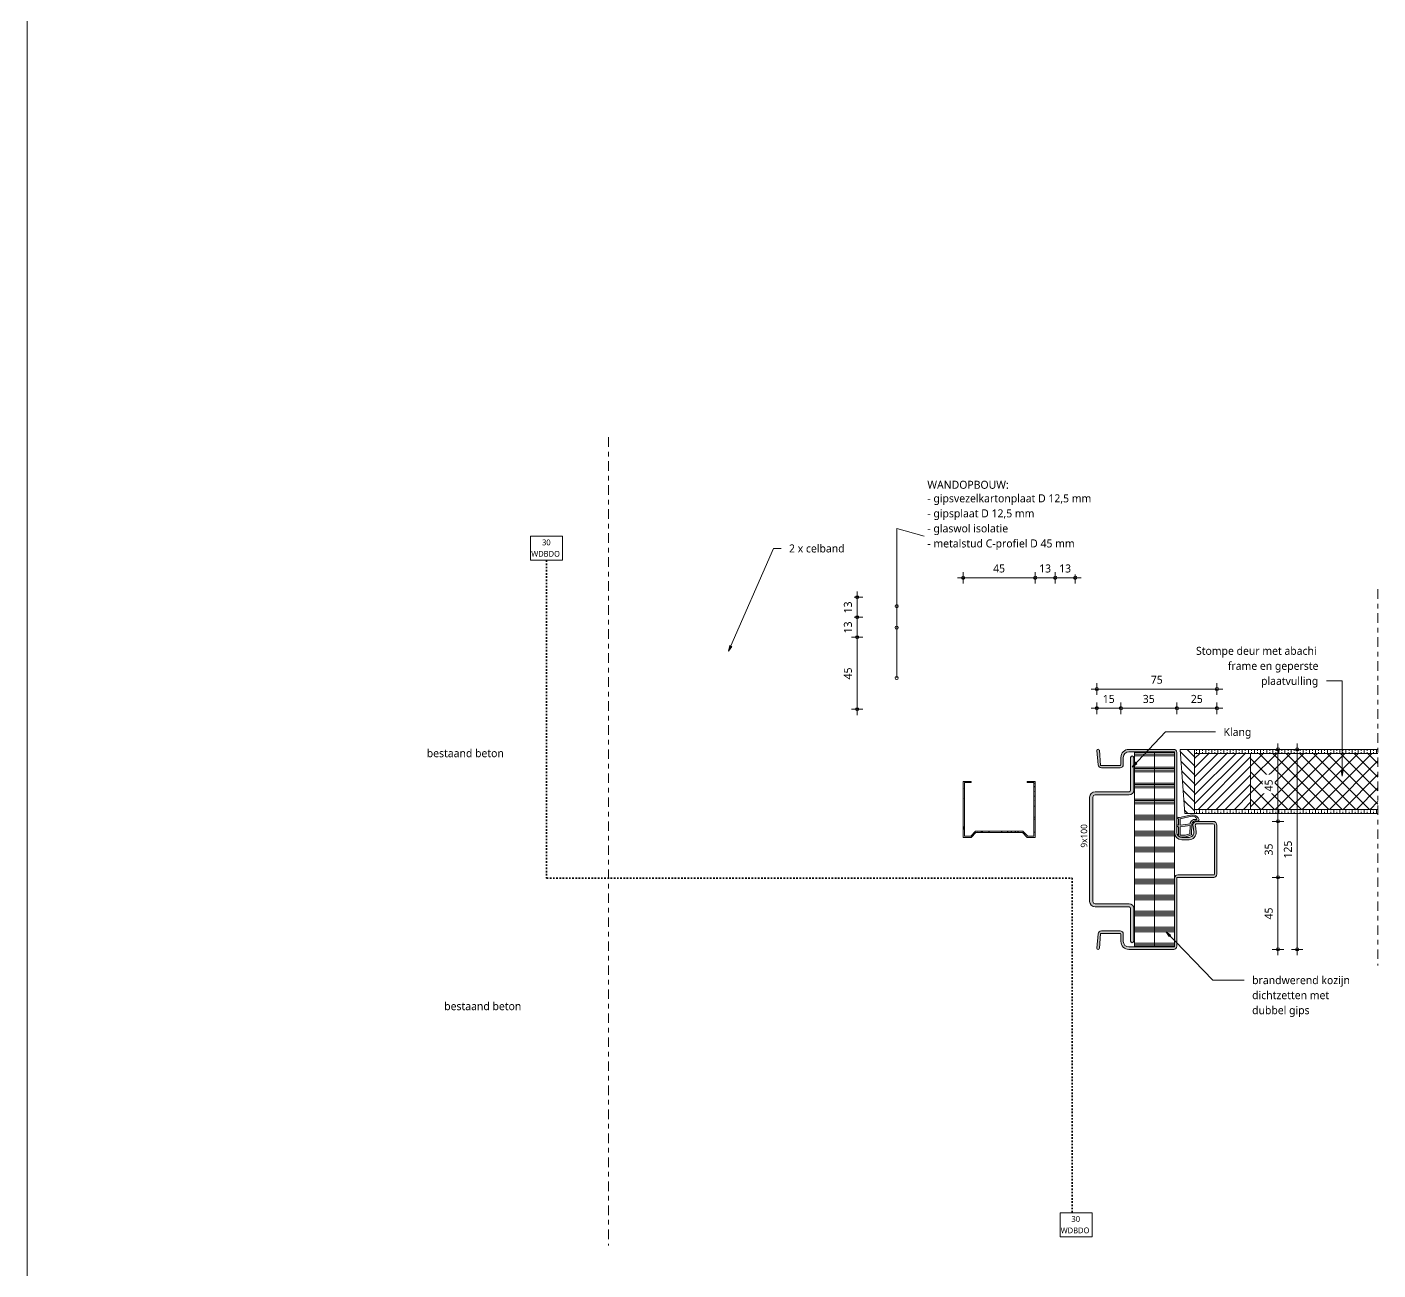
# Model space of a CAD drawing. Header units: millimetres. Extents: x 32900 to 38291, y -18988 to 4133.
# Drawn here: x 32971 to 33815, y -11297 to -10521 of the extents above; entities that cross this region are included whole.
import ezdxf

# ---------------------------------------------------------------- set-up
doc = ezdxf.new("R2010")
doc.units = ezdxf.units.MM
doc.linetypes.add('MV_30_min', pattern=[2, 1, -1])
doc.linetypes.add('MV_center', pattern=[15, 6, -3, 3, -3])
for name, color, linetype, lineweight in [('A-ANNO-DIMS', 211, 'Continuous', 13), ('A-ANNO-DIMS-2', 211, 'Continuous', 13), ('A-ANNO-NOTE', 131, 'Continuous', 18), ('A-DETL', 90, 'Continuous', 13), ('A-DETL-GENF', 92, 'Continuous', 18), ('A-DETL-THIN', 151, 'Continuous', 18), ('G-ANNO-TEXT', 231, 'Continuous', 13)]:
    doc.layers.add(name, color=color, linetype=linetype, lineweight=lineweight)
doc.styles.add('Segoe UI', font='segoeui.ttf', dxfattribs={"height": 5})
doc.styles.add('Segoe UI_2', font='segoeui.ttf', dxfattribs={"height": 3.6})
doc.styles.add('Segoe UI_3', font='segoeui.ttf', dxfattribs={"height": 4})
doc.styles.add('Segoe UI_B', font='segoeui.ttf', dxfattribs={"height": 5})
doc.dimstyles.new('2_5_mm_2', dxfattribs={"dimscale": 304.8, "dimtxt": 5.23682, "dimasz": 0.006562, "dimexe": 0.011811, "dimexo": 0.0625, "dimgap": 0.005906, "dimtad": 1, "dimdec": 0, "dimzin": 0, "dimdsep": 46, "dimtxsty": 'Segoe UI', "dimblk1": 'DOTBLANK', "dimblk2": 'DOTBLANK', "dimsah": 1, "dimcen": 0.09, "dimdle": 0.011811, "dimazin": 0, "dimtfac": 1, "dimtdec": 4, "dimtix": 1, "dimtmove": 0, "dimatfit": 3, "dimfxl": 0.011811, "dimfxlon": 1, "dimtvp": 1, "dimtfill": 1, "dimtolj": 1, "dimtzin": 0, "dimarcsym": 2})
pattern_1 = [(0, (0, 4), (0, 10), []), (0, (0, 5), (0, 10), []), (0, (0, 6), (0, 10), []), (0, (0, 7), (0, 10), [])]
pattern_2 = [(90, (0, 0), (-3.81, 2e-16), []), (90, (1.905, 0), (-3.81, 2e-16), [1.905, -0.9525])]

# ---------------------------------------------------------------- blocks, each defined once
blk = doc.blocks.new('NLRS_00_DI_maskeer - Type 1-4234909-Details ziekenhuis Utiliteitsgebouw')
at = {"layer": 'A-DETL-GENF', "linetype": 'MV_center'}
blk.add_line((405, 0), (-100, 0), dxfattribs=at)
blk = doc.blocks.new('NLRS_00_DI_maskeer - Type 1-4234910-Details ziekenhuis Utiliteitsgebouw')
at = {"layer": 'A-DETL-GENF', "linetype": 'MV_center'}
blk.add_line((-100, 0), (135, 0), dxfattribs=at)
blk = doc.blocks.new('02_GA_brandscheiding - 30 min-3717880-Details ziekenhuis Utiliteitsgebouw')
at = {"layer": 'A-ANNO-NOTE'}
for p, q in [((-5, 3.75), (5, 3.75)), ((-5, -3.75), (-5, 3.75)), ((5, 3.75), (5, -3.75)), ((5, -3.75), (-5, -3.75))]:
    blk.add_line(p, q, dxfattribs=at)
blk = doc.blocks.new('DIMBLOCK365-Details ziekenhuis Utiliteitsgebouw')
at = {"layer": 'A-ANNO-DIMS-2'}
for p, q in [((33639.09, -10946.24), (33639.09, -10942.64)), ((33654.09, -10946.24), (33654.09, -10942.64)), ((33635.49, -10946.24), (33654.09, -10946.24)), ((33639.09, -10946.24), (33639.09, -10949.84)), ((33654.09, -10946.24), (33654.09, -10949.84))]:
    blk.add_line(p, q, dxfattribs=at)
for centre in [(33639.09, -10946.24), (33654.09, -10946.24)]:
    blk.add_circle(centre, 1, dxfattribs=at)
at = {"layer": 'A-ANNO-DIMS-2', "color": 0, "insert": (33642.78, -10937.91), "char_height": 5, "width": 9.1406, "attachment_point": 1, "line_spacing_factor": 1.142579, "style": 'Segoe UI', "bg_fill": 3, "box_fill_scale": 1.25, "bg_fill_color": 9, "bg_fill_true_color": 13158600, "bg_fill_transparency": 0}
blk.add_mtext('15', dxfattribs=at)
blk = doc.blocks.new('_DotBlank')
at = {"color": 0, "linetype": 'ByBlock', "lineweight": -2}
blk.add_line((-0.5, 0), (-1, 0), dxfattribs=at)
blk.add_circle((0, 0), 0.5, dxfattribs=at)
blk = doc.blocks.new('DIMBLOCK366-Details ziekenhuis Utiliteitsgebouw')
at = {"layer": 'A-ANNO-DIMS-2'}
for p, q in [((33654.09, -10946.24), (33654.09, -10942.64)), ((33689.09, -10946.24), (33689.09, -10942.64)), ((33654.09, -10946.24), (33689.09, -10946.24)), ((33654.09, -10946.24), (33654.09, -10949.84)), ((33689.09, -10946.24), (33689.09, -10949.84))]:
    blk.add_line(p, q, dxfattribs=at)
for centre in [(33654.09, -10946.24), (33689.09, -10946.24)]:
    blk.add_circle(centre, 1, dxfattribs=at)
at = {"layer": 'A-ANNO-DIMS-2', "color": 0, "insert": (33667.78, -10937.91), "char_height": 5, "width": 9.1406, "attachment_point": 1, "line_spacing_factor": 1.142579, "style": 'Segoe UI', "bg_fill": 3, "box_fill_scale": 1.25, "bg_fill_color": 9, "bg_fill_true_color": 13158600, "bg_fill_transparency": 0}
blk.add_mtext('35', dxfattribs=at)
blk = doc.blocks.new('DIMBLOCK367-Details ziekenhuis Utiliteitsgebouw')
at = {"layer": 'A-ANNO-DIMS-2'}
for p, q in [((33689.09, -10946.24), (33689.09, -10942.64)), ((33714.09, -10946.24), (33714.09, -10942.64)), ((33689.09, -10946.24), (33717.69, -10946.24)), ((33689.09, -10946.24), (33689.09, -10949.84)), ((33714.09, -10946.24), (33714.09, -10949.84))]:
    blk.add_line(p, q, dxfattribs=at)
for centre in [(33689.09, -10946.24), (33714.09, -10946.24)]:
    blk.add_circle(centre, 1, dxfattribs=at)
at = {"layer": 'A-ANNO-DIMS-2', "color": 0, "insert": (33697.78, -10937.91), "char_height": 5, "width": 9.1406, "attachment_point": 1, "line_spacing_factor": 1.142579, "style": 'Segoe UI', "bg_fill": 3, "box_fill_scale": 1.25, "bg_fill_color": 9, "bg_fill_true_color": 13158600, "bg_fill_transparency": 0}
blk.add_mtext('25', dxfattribs=at)
blk = doc.blocks.new('DIMBLOCK368-Details ziekenhuis Utiliteitsgebouw')
at = {"layer": 'A-ANNO-DIMS-2'}
for p, q in [((33635.49, -10934.24), (33717.69, -10934.24)), ((33639.09, -10934.24), (33639.09, -10930.64)), ((33639.09, -10934.24), (33639.09, -10937.84)), ((33714.09, -10934.24), (33714.09, -10930.64)), ((33714.09, -10934.24), (33714.09, -10937.84))]:
    blk.add_line(p, q, dxfattribs=at)
for centre in [(33639.09, -10934.24), (33714.09, -10934.24)]:
    blk.add_circle(centre, 1, dxfattribs=at)
at = {"layer": 'A-ANNO-DIMS-2', "color": 0, "insert": (33672.78, -10925.91), "char_height": 5, "width": 9.1406, "attachment_point": 1, "line_spacing_factor": 1.142579, "style": 'Segoe UI', "bg_fill": 3, "box_fill_scale": 1.25, "bg_fill_color": 9, "bg_fill_true_color": 13158600, "bg_fill_transparency": 0}
blk.add_mtext('75', dxfattribs=at)
blk = doc.blocks.new('DIMBLOCK369-Details ziekenhuis Utiliteitsgebouw')
at = {"layer": 'A-ANNO-DIMS-2'}
for p, q in [((33752.23, -10968.32), (33752.23, -11016.92)), ((33752.23, -10971.92), (33748.63, -10971.92)), ((33752.23, -10971.92), (33755.83, -10971.92)), ((33752.23, -11016.92), (33748.63, -11016.92)), ((33752.23, -11016.92), (33755.83, -11016.92))]:
    blk.add_line(p, q, dxfattribs=at)
for centre in [(33752.23, -10971.92), (33752.23, -11016.92)]:
    blk.add_circle(centre, 1, dxfattribs=at)
at = {"layer": 'A-ANNO-DIMS-2', "color": 0, "insert": (33743.9, -10998.23), "char_height": 5, "width": 9.1406, "attachment_point": 1, "rotation": 90, "line_spacing_factor": 1.142579, "style": 'Segoe UI', "bg_fill": 3, "box_fill_scale": 1.25, "bg_fill_color": 9, "bg_fill_true_color": 13158600, "bg_fill_transparency": 0}
blk.add_mtext('45', dxfattribs=at)
blk = doc.blocks.new('DIMBLOCK370-Details ziekenhuis Utiliteitsgebouw')
at = {"layer": 'A-ANNO-DIMS-2'}
for p, q in [((33752.23, -11016.92), (33748.63, -11016.92)), ((33752.23, -11016.92), (33752.23, -11051.93)), ((33752.23, -11016.92), (33755.83, -11016.92)), ((33752.23, -11051.93), (33748.63, -11051.93)), ((33752.23, -11051.93), (33755.83, -11051.93))]:
    blk.add_line(p, q, dxfattribs=at)
for centre in [(33752.23, -11016.92), (33752.23, -11051.93)]:
    blk.add_circle(centre, 1, dxfattribs=at)
at = {"layer": 'A-ANNO-DIMS-2', "color": 0, "insert": (33743.9, -11038.23), "char_height": 5, "width": 9.1406, "attachment_point": 1, "rotation": 90, "line_spacing_factor": 1.142579, "style": 'Segoe UI', "bg_fill": 3, "box_fill_scale": 1.25, "bg_fill_color": 9, "bg_fill_true_color": 13158600, "bg_fill_transparency": 0}
blk.add_mtext('35', dxfattribs=at)
blk = doc.blocks.new('DIMBLOCK371-Details ziekenhuis Utiliteitsgebouw')
at = {"layer": 'A-ANNO-DIMS-2'}
for p, q in [((33752.23, -11051.93), (33748.63, -11051.93)), ((33752.23, -11051.93), (33752.23, -11100.52)), ((33752.23, -11051.93), (33755.83, -11051.93)), ((33752.23, -11096.92), (33748.63, -11096.92)), ((33752.23, -11096.92), (33755.83, -11096.92))]:
    blk.add_line(p, q, dxfattribs=at)
for centre in [(33752.23, -11051.93), (33752.23, -11096.92)]:
    blk.add_circle(centre, 1, dxfattribs=at)
at = {"layer": 'A-ANNO-DIMS-2', "color": 0, "insert": (33743.9, -11078.23), "char_height": 5, "width": 9.1406, "attachment_point": 1, "rotation": 90, "line_spacing_factor": 1.142579, "style": 'Segoe UI', "bg_fill": 3, "box_fill_scale": 1.25, "bg_fill_color": 9, "bg_fill_true_color": 13158600, "bg_fill_transparency": 0}
blk.add_mtext('45', dxfattribs=at)
blk = doc.blocks.new('DIMBLOCK372-Details ziekenhuis Utiliteitsgebouw')
at = {"layer": 'A-ANNO-DIMS-2'}
for p, q in [((33764.23, -11100.52), (33764.23, -10968.32)), ((33764.23, -10971.92), (33760.63, -10971.92)), ((33764.23, -10971.92), (33767.83, -10971.92)), ((33764.23, -11096.92), (33760.63, -11096.92)), ((33764.23, -11096.92), (33767.83, -11096.92))]:
    blk.add_line(p, q, dxfattribs=at)
for centre in [(33764.23, -10971.92), (33764.23, -11096.92)]:
    blk.add_circle(centre, 1, dxfattribs=at)
at = {"layer": 'A-ANNO-DIMS-2', "color": 0, "insert": (33755.9, -11040.13), "char_height": 5, "width": 13.7109, "attachment_point": 1, "rotation": 90, "line_spacing_factor": 1.142579, "style": 'Segoe UI', "bg_fill": 3, "box_fill_scale": 1.25, "bg_fill_color": 9, "bg_fill_true_color": 13158600, "bg_fill_transparency": 0}
blk.add_mtext('125', dxfattribs=at)
blk = doc.blocks.new('DIMBLOCK373-Details ziekenhuis Utiliteitsgebouw')
at = {"layer": 'A-ANNO-DIMS-2'}
for p, q in [((33489.37, -10876.92), (33485.77, -10876.92)), ((33489.37, -10873.32), (33489.37, -10889.42)), ((33489.37, -10876.92), (33492.97, -10876.92)), ((33489.37, -10889.42), (33485.77, -10889.42)), ((33489.37, -10889.42), (33492.97, -10889.42))]:
    blk.add_line(p, q, dxfattribs=at)
for centre in [(33489.37, -10876.92), (33489.37, -10889.42)]:
    blk.add_circle(centre, 1, dxfattribs=at)
at = {"layer": 'A-ANNO-DIMS-2', "color": 0, "insert": (33481.05, -10886.98), "char_height": 5, "width": 9.1406, "attachment_point": 1, "rotation": 90, "line_spacing_factor": 1.142579, "style": 'Segoe UI', "bg_fill": 3, "box_fill_scale": 1.25, "bg_fill_color": 9, "bg_fill_true_color": 13158600, "bg_fill_transparency": 0}
blk.add_mtext('13', dxfattribs=at)
blk = doc.blocks.new('DIMBLOCK374-Details ziekenhuis Utiliteitsgebouw')
at = {"layer": 'A-ANNO-DIMS-2'}
for p, q in [((33489.37, -10889.42), (33485.77, -10889.42)), ((33489.37, -10889.42), (33489.37, -10901.92)), ((33489.37, -10889.42), (33492.97, -10889.42)), ((33489.37, -10901.92), (33485.77, -10901.92)), ((33489.37, -10901.92), (33492.97, -10901.92))]:
    blk.add_line(p, q, dxfattribs=at)
for centre in [(33489.37, -10889.42), (33489.37, -10901.92)]:
    blk.add_circle(centre, 1, dxfattribs=at)
at = {"layer": 'A-ANNO-DIMS-2', "color": 0, "insert": (33481.05, -10899.48), "char_height": 5, "width": 9.1406, "attachment_point": 1, "rotation": 90, "line_spacing_factor": 1.142579, "style": 'Segoe UI', "bg_fill": 3, "box_fill_scale": 1.25, "bg_fill_color": 9, "bg_fill_true_color": 13158600, "bg_fill_transparency": 0}
blk.add_mtext('13', dxfattribs=at)
blk = doc.blocks.new('DIMBLOCK375-Details ziekenhuis Utiliteitsgebouw')
at = {"layer": 'A-ANNO-DIMS-2'}
for p, q in [((33489.37, -10901.92), (33485.77, -10901.92)), ((33489.37, -10901.92), (33489.37, -10950.52)), ((33489.37, -10901.92), (33492.97, -10901.92)), ((33489.37, -10946.92), (33485.77, -10946.92)), ((33489.37, -10946.92), (33492.97, -10946.92))]:
    blk.add_line(p, q, dxfattribs=at)
for centre in [(33489.37, -10901.92), (33489.37, -10946.92)]:
    blk.add_circle(centre, 1, dxfattribs=at)
at = {"layer": 'A-ANNO-DIMS-2', "color": 0, "insert": (33481.05, -10928.23), "char_height": 5, "width": 9.1406, "attachment_point": 1, "rotation": 90, "line_spacing_factor": 1.142579, "style": 'Segoe UI', "bg_fill": 3, "box_fill_scale": 1.25, "bg_fill_color": 9, "bg_fill_true_color": 13158600, "bg_fill_transparency": 0}
blk.add_mtext('45', dxfattribs=at)
blk = doc.blocks.new('DIMBLOCK376-Details ziekenhuis Utiliteitsgebouw')
at = {"layer": 'A-ANNO-DIMS-2'}
for p, q in [((33555.59, -10864.72), (33555.59, -10861.12)), ((33600.59, -10864.72), (33600.59, -10861.12)), ((33551.99, -10864.72), (33600.59, -10864.72)), ((33555.59, -10864.72), (33555.59, -10868.32)), ((33600.59, -10864.72), (33600.59, -10868.32))]:
    blk.add_line(p, q, dxfattribs=at)
for centre in [(33555.59, -10864.72), (33600.59, -10864.72)]:
    blk.add_circle(centre, 1, dxfattribs=at)
at = {"layer": 'A-ANNO-DIMS-2', "color": 0, "insert": (33574.28, -10856.39), "char_height": 5, "width": 9.1406, "attachment_point": 1, "line_spacing_factor": 1.142579, "style": 'Segoe UI', "bg_fill": 3, "box_fill_scale": 1.25, "bg_fill_color": 9, "bg_fill_true_color": 13158600, "bg_fill_transparency": 0}
blk.add_mtext('45', dxfattribs=at)
blk = doc.blocks.new('DIMBLOCK377-Details ziekenhuis Utiliteitsgebouw')
at = {"layer": 'A-ANNO-DIMS-2'}
for p, q in [((33600.59, -10864.72), (33600.59, -10861.12)), ((33613.09, -10864.72), (33613.09, -10861.12)), ((33600.59, -10864.72), (33613.09, -10864.72)), ((33600.59, -10864.72), (33600.59, -10868.32)), ((33613.09, -10864.72), (33613.09, -10868.32))]:
    blk.add_line(p, q, dxfattribs=at)
for centre in [(33600.59, -10864.72), (33613.09, -10864.72)]:
    blk.add_circle(centre, 1, dxfattribs=at)
at = {"layer": 'A-ANNO-DIMS-2', "color": 0, "insert": (33603.03, -10856.39), "char_height": 5, "width": 9.1406, "attachment_point": 1, "line_spacing_factor": 1.142579, "style": 'Segoe UI', "bg_fill": 3, "box_fill_scale": 1.25, "bg_fill_color": 9, "bg_fill_true_color": 13158600, "bg_fill_transparency": 0}
blk.add_mtext('13', dxfattribs=at)
blk = doc.blocks.new('DIMBLOCK378-Details ziekenhuis Utiliteitsgebouw')
at = {"layer": 'A-ANNO-DIMS-2'}
for p, q in [((33613.09, -10864.72), (33613.09, -10861.12)), ((33625.59, -10864.72), (33625.59, -10861.12)), ((33613.09, -10864.72), (33629.19, -10864.72)), ((33613.09, -10864.72), (33613.09, -10868.32)), ((33625.59, -10864.72), (33625.59, -10868.32))]:
    blk.add_line(p, q, dxfattribs=at)
for centre in [(33613.09, -10864.72), (33625.59, -10864.72)]:
    blk.add_circle(centre, 1, dxfattribs=at)
at = {"layer": 'A-ANNO-DIMS-2', "color": 0, "insert": (33615.53, -10856.39), "char_height": 5, "width": 9.1406, "attachment_point": 1, "line_spacing_factor": 1.142579, "style": 'Segoe UI', "bg_fill": 3, "box_fill_scale": 1.25, "bg_fill_color": 9, "bg_fill_true_color": 13158600, "bg_fill_transparency": 0}
blk.add_mtext('13', dxfattribs=at)

msp = doc.modelspace()

# ---------------------------------------------------------------- hatches: boundary and pattern name
at = {"layer": 'A-DETL-GENF'}
for points in [[(33661.13, -11092.78), (33661.39, -11092.74), (33661.63, -11092.64), (33661.84, -11092.48), (33662, -11092.28), (33662.1, -11092.04), (33662.13, -11091.78), (33662.13, -11071.37), (33662.03, -11070.6), (33661.74, -11069.89), (33661.27, -11069.28), (33660.66, -11068.81), (33659.95, -11068.52), (33659.19, -11068.42), (33638.06, -11068.42), (33637.68, -11068.37), (33637.33, -11068.22), (33637.02, -11067.99), (33636.79, -11067.68), (33636.64, -11067.33), (33636.59, -11066.94), (33636.59, -11001.89), (33636.64, -11001.51), (33636.79, -11001.15), (33637.02, -11000.85), (33637.33, -11000.62), (33637.68, -11000.47), (33638.06, -11000.42), (33659.19, -11000.42), (33659.95, -11000.32), (33660.66, -11000.02), (33661.27, -10999.55), (33661.74, -10998.94), (33662.03, -10998.23), (33662.13, -10997.47), (33662.13, -10977.06), (33662.1, -10976.8), (33662, -10976.56), (33661.84, -10976.35), (33661.63, -10976.19), (33661.39, -10976.09), (33661.13, -10976.06), (33660.87, -10976.09), (33660.63, -10976.19), (33660.43, -10976.35), (33660.27, -10976.56), (33660.17, -10976.8), (33660.13, -10977.06), (33660.13, -10997.47), (33660.1, -10997.72), (33660.01, -10997.94), (33659.86, -10998.14), (33659.66, -10998.29), (33659.43, -10998.39), (33659.19, -10998.42), (33638.06, -10998.42), (33637.16, -10998.54), (33636.33, -10998.88), (33635.61, -10999.44), (33635.05, -11000.15), (33634.71, -11000.99), (33634.59, -11001.89), (33634.59, -11066.94), (33634.71, -11067.84), (33635.05, -11068.68), (33635.61, -11069.4), (33636.33, -11069.95), (33637.16, -11070.3), (33638.06, -11070.42), (33659.19, -11070.42), (33659.43, -11070.45), (33659.66, -11070.55), (33659.86, -11070.7), (33660.01, -11070.89), (33660.1, -11071.12), (33660.13, -11071.37), (33660.13, -11091.78), (33660.17, -11092.04), (33660.27, -11092.28), (33660.43, -11092.48), (33660.63, -11092.64), (33660.87, -11092.74)], [(33664.03, -11096.92), (33687.09, -11096.92), (33687.61, -11096.85), (33688.09, -11096.65), (33688.5, -11096.33), (33688.82, -11095.92), (33689.02, -11095.44), (33689.09, -11094.92), (33689.09, -11051.93), (33712.09, -11051.93), (33712.61, -11051.86), (33713.09, -11051.66), (33713.5, -11051.34), (33713.82, -11050.93), (33714.02, -11050.45), (33714.09, -11049.93), (33714.09, -11019.42), (33714, -11018.77), (33713.75, -11018.17), (33713.36, -11017.65), (33712.84, -11017.25), (33712.24, -11017), (33711.59, -11016.92), (33701.59, -11016.92), (33700.95, -11017), (33700.35, -11017.24), (33699.84, -11017.63), (33699.44, -11018.14), (33699.18, -11018.73), (33699.09, -11019.37), (33699.16, -11020.01), (33699.63, -11023.66), (33699.61, -11024.37), (33699.42, -11025.05), (33699.08, -11025.67), (33698.6, -11026.19), (33698.01, -11026.59), (33697.35, -11026.83), (33696.65, -11026.92), (33692.09, -11026.92), (33691.31, -11026.82), (33690.59, -11026.52), (33689.97, -11026.04), (33689.49, -11025.42), (33689.19, -11024.69), (33689.09, -11023.92), (33689.09, -10973.92), (33689.02, -10973.4), (33688.82, -10972.92), (33688.5, -10972.5), (33688.09, -10972.19), (33687.61, -10971.99), (33687.09, -10971.92), (33659.09, -10971.92), (33657.79, -10972.09), (33656.59, -10972.59), (33655.55, -10973.38), (33654.76, -10974.42), (33654.26, -10975.62), (33654.09, -10976.92), (33654.07, -10981.55), (33654.02, -10981.67), (33653.94, -10981.77), (33653.84, -10981.85), (33653.72, -10981.9), (33653.59, -10981.92), (33641.44, -10981.92), (33640.64, -10972.43), (33640.58, -10972.25), (33640.48, -10972.1), (33640.35, -10971.97), (33640.19, -10971.88), (33640.02, -10971.83), (33639.83, -10971.83), (33639.65, -10971.87), (33639.49, -10971.95), (33639.35, -10972.07), (33639.24, -10972.22), (33639.18, -10972.39), (33639.15, -10972.57), (33639.91, -10981.62), (33640.02, -10982.09), (33640.24, -10982.53), (33640.56, -10982.9), (33640.96, -10983.18), (33641.41, -10983.36), (33641.9, -10983.42), (33653.59, -10983.42), (33654.11, -10983.35), (33654.59, -10983.15), (33655, -10982.83), (33655.32, -10982.42), (33655.52, -10981.94), (33655.59, -10981.42), (33655.59, -10976.92), (33655.71, -10976.01), (33656.06, -10975.17), (33656.61, -10974.44), (33657.34, -10973.89), (33658.18, -10973.54), (33659.09, -10973.42), (33687.22, -10973.44), (33687.34, -10973.49), (33687.44, -10973.56), (33687.52, -10973.67), (33687.57, -10973.79), (33687.59, -10973.92), (33687.59, -11023.92), (33687.74, -11025.08), (33688.19, -11026.17), (33688.91, -11027.1), (33689.84, -11027.82), (33690.92, -11028.26), (33692.09, -11028.42), (33696.65, -11028.42), (33697.7, -11028.29), (33698.69, -11027.92), (33699.58, -11027.33), (33700.29, -11026.55), (33700.81, -11025.63), (33701.09, -11024.6), (33701.13, -11023.54), (33700.59, -11019.48), (33700.6, -11019.24), (33700.67, -11019.02), (33700.79, -11018.82), (33700.95, -11018.65), (33701.14, -11018.52), (33701.36, -11018.45), (33701.59, -11018.42), (33711.59, -11018.42), (33711.85, -11018.45), (33712.09, -11018.55), (33712.29, -11018.71), (33712.45, -11018.92), (33712.55, -11019.16), (33712.59, -11019.42), (33712.57, -11050.05), (33712.52, -11050.17), (33712.44, -11050.28), (33712.34, -11050.36), (33712.22, -11050.41), (33712.09, -11050.42), (33689.58, -11050.42), (33689.14, -11050.47), (33688.72, -11050.61), (33688.35, -11050.84), (33688.03, -11051.15), (33687.79, -11051.52), (33687.63, -11051.93), (33687.61, -11095.04), (33687.56, -11095.17), (33687.48, -11095.28), (33687.37, -11095.36), (33687.24, -11095.41), (33687.11, -11095.43), (33659.09, -11095.43), (33658.18, -11095.31), (33657.34, -11094.96), (33656.61, -11094.4), (33656.06, -11093.68), (33655.71, -11092.83), (33655.59, -11091.92), (33655.59, -11087.42), (33655.52, -11086.9), (33655.32, -11086.42), (33655, -11086), (33654.59, -11085.69), (33654.1, -11085.49), (33653.59, -11085.42), (33641.9, -11085.42), (33641.41, -11085.48), (33640.96, -11085.65), (33640.56, -11085.94), (33640.24, -11086.31), (33640.02, -11086.74), (33639.91, -11087.22), (33639.15, -11096.26), (33639.18, -11096.45), (33639.24, -11096.62), (33639.35, -11096.77), (33639.55, -11096.92), (33640.26, -11096.92), (33640.35, -11096.86), (33640.48, -11096.74), (33640.58, -11096.58), (33640.64, -11096.41), (33641.44, -11086.92), (33653.72, -11086.94), (33653.84, -11086.99), (33653.94, -11087.06), (33654.02, -11087.17), (33654.07, -11087.29), (33654.09, -11087.42), (33654.09, -11091.92), (33654.26, -11093.21), (33654.76, -11094.42), (33655.55, -11095.45), (33656.59, -11096.25), (33657.79, -11096.75), (33659.09, -11096.92)]]:
    msp.add_hatch(color=9, dxfattribs=at).paths.add_polyline_path(points)
at = {"layer": 'A-DETL-GENF', "lineweight": 13}
h = msp.add_hatch(dxfattribs=at)
h.set_pattern_fill('FP_12', color=254, style=0, pattern_type=2)
h.set_pattern_definition(pattern_1)
h.paths.add_polyline_path([(33675.09, -11095.43), (33675.09, -10973.42), (33662.59, -10973.42), (33662.59, -11095.43), (33664.03, -11095.43)])
h = msp.add_hatch(dxfattribs=at)
h.set_pattern_fill('FP_12', color=254, style=0, pattern_type=2)
h.set_pattern_definition(pattern_1)
h.paths.add_polyline_path([(33687.59, -11095.43), (33687.59, -10973.42), (33675.09, -10973.42), (33675.09, -11095.43)])
h = msp.add_hatch(dxfattribs=at)
h.set_pattern_fill('FP_9', color=254, style=0, pattern_type=2)
h.set_pattern_definition([(135, (0, 0), (-2.82842712, -2.82842712), [])])
h.paths.add_polyline_path([(33700.09, -11011.92), (33700.09, -10971.92), (33691.09, -10971.92), (33694.09, -11011.92)])
h = msp.add_hatch(dxfattribs=at)
h.set_pattern_fill('FP_8', color=250, style=0, pattern_type=2)
h.set_pattern_definition(pattern_2)
h.paths.add_polyline_path([(33700.09, -10974.42), (33814.7, -10974.42), (33814.7, -10971.92), (33700.09, -10971.92)])
h = msp.add_hatch(dxfattribs=at)
h.set_pattern_fill('FP_7', color=254, style=0, pattern_type=2)
h.set_pattern_definition([(45, (0, 0), (-2.82842712, 2.82842712), [])])
h.paths.add_polyline_path([(33700.09, -11009.42), (33735.09, -11009.42), (33735.09, -10974.42), (33700.09, -10974.42), (33700.09, -10998.83)])
h = msp.add_hatch(dxfattribs=at)
h.set_pattern_fill('FP_10', color=254, style=0, pattern_type=2)
h.set_pattern_definition([(45, (0, 0), (-4.2426407, 4.2426407), []), (135, (0, 0), (-4.2426407, -4.2426407), [])])
h.paths.add_polyline_path([(33767.84, -11009.42), (33814.7, -11009.42), (33814.7, -10974.42), (33735.09, -10974.42), (33735.09, -11009.42)])
h = msp.add_hatch(dxfattribs=at)
h.set_pattern_fill('FP_6', color=254, style=0, pattern_type=2)
h.set_pattern_definition([(0, (0, 0), (8.128, 2.032), [0.67056, -5.425, 0.67056, -5.425, -32.512]), (0, (0, 0), (8.128, 2.032), [-12.192, 0.67056, -11.521, 0.67056, -5.425, -14.224]), (0, (0, 0), (8.128, 2.032), [-30.48, 0.67056, -3.393, 0.67056, -9.489]), (120, (3.048, 1.016), (-5.82376362, 6.02305448), [0.67056, -5.425, 0.67056, -5.425, -32.512]), (120, (3.048, 1.016), (-5.82376362, 6.02305448), [-12.192, 0.67056, -11.521, 0.67056, -5.425, -14.224]), (120, (3.048, 1.016), (-5.82376362, 6.02305448), [-30.48, 0.67056, -3.393, 0.67056, -9.489]), (240, (4.064, 5.08), (-2.30423638, -8.05505448), [0.67056, -5.425, 0.67056, -5.425, -32.512]), (240, (4.064, 5.08), (-2.30423638, -8.05505448), [-12.192, 0.67056, -11.521, 0.67056, -5.425, -14.224]), (240, (4.064, 5.08), (-2.30423638, -8.05505448), [-30.48, 0.67056, -3.393, 0.67056, -9.489])])
h.paths.add_polyline_path([(33555.59, -11026.92), (33560.59, -11026.92), (33563.59, -11023.92), (33592.59, -11023.92), (33595.59, -11026.92), (33600.59, -11026.92), (33600.59, -10991.92), (33595.59, -10991.92), (33595.59, -10992.72), (33599.79, -10992.72), (33599.79, -11026.12), (33595.92, -11026.12), (33592.92, -11023.12), (33563.26, -11023.12), (33560.23, -11026.12), (33556.39, -11026.12), (33556.39, -10992.72), (33560.59, -10992.72), (33560.59, -10991.92), (33555.59, -10991.92), (33555.59, -10998.83)])
at = {"layer": 'A-DETL-GENF'}
h = msp.add_hatch(color=9, dxfattribs=at)
h.paths.add_polyline_path([(33691.18, -11026.78), (33692.97, -11026.74), (33694.73, -11026.5), (33696.44, -11026.06), (33698.11, -11025.41), (33698.43, -11018.46), (33698.67, -11017.9), (33699.03, -11017.42), (33699.5, -11017.03), (33700.05, -11016.77), (33700.64, -11016.64), (33701.25, -11016.66), (33701.49, -11016.81), (33701.76, -11016.89), (33702.04, -11016.89), (33702.32, -11016.83), (33702.56, -11016.69), (33702.77, -11016.5), (33702.92, -11016.26), (33703, -11015.99), (33702.51, -11014.92), (33701.76, -11014), (33700.8, -11013.31), (33699.7, -11012.89), (33698.52, -11012.77), (33690.78, -11014.5), (33690.33, -11014.53), (33689.89, -11014.46), (33689.47, -11014.31), (33689.09, -11014.08), (33689.09, -11014.87), (33689.34, -11014.89), (33689.58, -11014.97), (33689.8, -11015.1), (33689.97, -11015.29), (33690.09, -11015.51), (33690.15, -11015.76), (33690.15, -11019.31), (33689.09, -11018.88), (33689.09, -11019.7), (33690.15, -11020.5), (33690.15, -11025.47), (33689.39, -11025.24), (33689.71, -11025.75), (33690.13, -11026.19), (33690.62, -11026.54)])
h.paths.add_polyline_path([(33691.2, -11025.52), (33691.2, -11020.35), (33697.35, -11019.51), (33697.14, -11024.78), (33694.21, -11025.45)])
h.paths.add_polyline_path([(33691.2, -11019.35), (33691.2, -11015.29), (33698.51, -11013.7), (33699.1, -11013.64), (33699.67, -11013.72), (33700.22, -11013.94), (33700.69, -11014.28), (33701.08, -11014.72), (33701.35, -11015.24), (33701.49, -11015.8), (33700.69, -11015.66), (33699.88, -11015.71), (33699.12, -11015.97), (33698.44, -11016.41), (33697.89, -11017.01), (33697.51, -11017.72), (33697.32, -11018.51)])
at = {"layer": 'A-DETL-GENF', "lineweight": 13}
h = msp.add_hatch(dxfattribs=at)
h.set_pattern_fill('FP_8', color=250, style=0, pattern_type=2)
h.set_pattern_definition(pattern_2)
h.paths.add_polyline_path([(33715.93, -11011.92), (33814.7, -11011.92), (33814.7, -11009.42), (33700.09, -11009.42), (33700.09, -11011.92)])
at = {"layer": 'G-ANNO-TEXT'}
for points in [[(33408.95, -10910.67), (33410.97, -10907.62), (33409.81, -10907.12)], [(33661.15, -10983.1), (33664.08, -10980.91), (33663.16, -10980.04)], [(33792.31, -10988.68), (33792.94, -10985.08), (33791.67, -10985.08)], [(33682.16, -11085.83), (33684.21, -11088.86), (33685.12, -11087.97)]]:
    msp.add_hatch(color=7, dxfattribs=at).paths.add_polyline_path(points)

# ---------------------------------------------------------------- linework, layer by layer
at = {"layer": 'A-ANNO-NOTE'}
for p, q in [((33514.06, -10833.83), (33531.29, -10838.67)), ((33514.06, -10927.31), (33514.06, -10833.83)), ((33514.06, -10833.83), (33531.29, -10838.67)), ((33514.06, -10895.88), (33514.06, -10833.83)), ((33514.06, -10833.83), (33531.29, -10838.67)), ((33514.06, -10882.45), (33514.06, -10833.83))]:
    msp.add_line(p, q, dxfattribs=at)
for centre in [(33514.06, -10882.45), (33514.06, -10895.88), (33514.06, -10927.31)]:
    msp.add_circle(centre, 1, dxfattribs=at)
at = {"layer": 'A-DETL', "lineweight": 18}
msp.add_line((32970.77, 3651.86), (32970.77, -18988.14), dxfattribs=at)
at = {"layer": 'A-DETL', "linetype": 'MV_30_min', "lineweight": 35}
for p, q in [((33295.35, -10853.78), (33295.35, -11052.33)), ((33295.35, -11052.33), (33623.59, -11052.33)), ((33623.59, -11052.33), (33623.59, -11261.4))]:
    msp.add_line(p, q, dxfattribs=at)
at = {"layer": 'A-DETL-THIN'}
for p, q in [((33639.15, -10972.57), (33639.91, -10981.62)), ((33641.44, -10981.92), (33640.64, -10972.43)), ((33654.09, -10976.92), (33654.09, -10981.42)), ((33655.59, -10981.42), (33655.59, -10976.92)), ((33687.09, -10971.92), (33659.09, -10971.92)), ((33659.09, -10973.42), (33687.09, -10973.42)), ((33660.13, -10977.06), (33660.13, -10997.47)), ((33662.13, -10997.47), (33662.13, -10977.06)), ((33675.09, -10973.42), (33662.59, -10973.42)), ((33662.59, -10973.42), (33662.59, -11095.43)), ((33687.59, -10973.42), (33675.09, -10973.42)), ((33675.09, -10973.42), (33675.09, -11095.43)), ((33687.59, -11095.43), (33687.59, -10973.42)), ((33687.59, -10973.92), (33687.59, -11023.92)), ((33689.09, -11023.92), (33689.09, -10973.92)), ((33700.09, -10971.92), (33691.09, -10971.92)), ((33691.09, -10971.92), (33694.09, -11011.92)), ((33814.7, -10971.92), (33700.09, -10971.92)), ((33700.09, -11011.92), (33700.09, -10971.92)), ((33735.09, -10974.42), (33700.09, -10974.42)), ((33700.09, -10974.42), (33814.7, -10974.42)), ((33735.09, -11009.42), (33735.09, -10974.42)), ((33735.09, -10974.42), (33735.09, -11009.42)), ((33814.7, -10974.42), (33735.09, -10974.42)), ((33653.59, -10981.92), (33641.44, -10981.92)), ((33641.9, -10983.42), (33653.59, -10983.42)), ((33560.59, -10991.92), (33555.59, -10991.92)), ((33555.59, -10991.92), (33555.59, -11026.92)), ((33556.39, -11026.12), (33556.39, -10992.72)), ((33556.39, -10992.72), (33560.59, -10992.72)), ((33560.59, -10992.72), (33560.59, -10991.92)), ((33600.59, -10991.92), (33595.59, -10991.92)), ((33595.59, -10991.92), (33595.59, -10992.72)), ((33595.59, -10992.72), (33599.79, -10992.72)), ((33599.79, -10992.72), (33599.79, -11026.12)), ((33600.59, -11026.92), (33600.59, -10991.92)), ((33634.59, -11001.89), (33634.59, -11066.94)), ((33636.59, -11066.94), (33636.59, -11001.89)), ((33659.19, -10998.42), (33638.06, -10998.42)), ((33638.06, -11000.42), (33659.19, -11000.42)), ((33698.52, -11012.77), (33690.78, -11014.5)), ((33694.09, -11011.92), (33700.09, -11011.92)), ((33700.09, -11009.42), (33735.09, -11009.42)), ((33814.7, -11009.42), (33700.09, -11009.42)), ((33700.09, -11011.92), (33814.7, -11011.92)), ((33735.09, -11009.42), (33814.7, -11009.42)), ((33689.09, -11014.08), (33689.09, -11014.87)), ((33690.15, -11019.31), (33689.09, -11018.88)), ((33689.09, -11018.88), (33689.09, -11019.7)), ((33689.09, -11019.7), (33690.15, -11020.5)), ((33690.15, -11015.76), (33690.15, -11019.31)), ((33690.15, -11020.5), (33690.15, -11025.47)), ((33691.2, -11015.29), (33698.51, -11013.7)), ((33691.2, -11019.35), (33691.2, -11015.29)), ((33697.32, -11018.51), (33691.2, -11019.35)), ((33691.2, -11020.35), (33697.35, -11019.51)), ((33691.2, -11025.52), (33691.2, -11020.35)), ((33697.35, -11019.51), (33697.14, -11024.78)), ((33698.11, -11025.41), (33698.43, -11018.46)), ((33699.16, -11020.01), (33699.63, -11023.66)), ((33701.13, -11023.54), (33700.63, -11019.7)), ((33711.59, -11016.92), (33701.59, -11016.92)), ((33701.59, -11018.42), (33711.59, -11018.42)), ((33712.59, -11019.42), (33712.59, -11049.93)), ((33714.09, -11049.93), (33714.09, -11019.42)), ((33555.59, -11026.92), (33560.59, -11026.92)), ((33560.26, -11026.12), (33556.39, -11026.12)), ((33563.26, -11023.12), (33560.26, -11026.12)), ((33560.59, -11026.92), (33563.59, -11023.92)), ((33592.92, -11023.12), (33563.26, -11023.12)), ((33563.59, -11023.92), (33592.59, -11023.92)), ((33592.59, -11023.92), (33595.59, -11026.92)), ((33595.92, -11026.12), (33592.92, -11023.12)), ((33595.59, -11026.92), (33600.59, -11026.92)), ((33599.79, -11026.12), (33595.92, -11026.12)), ((33690.15, -11025.47), (33689.39, -11025.24)), ((33696.65, -11026.92), (33692.09, -11026.92)), ((33692.09, -11028.42), (33696.65, -11028.42)), ((33687.63, -11051.93), (33687.63, -11094.91)), ((33689.09, -11094.92), (33689.09, -11051.93)), ((33689.09, -11051.93), (33712.09, -11051.93)), ((33712.09, -11050.42), (33689.58, -11050.42)), ((33659.19, -11068.42), (33638.06, -11068.42)), ((33638.06, -11070.42), (33659.19, -11070.42)), ((33660.13, -11071.37), (33660.13, -11091.78)), ((33662.13, -11091.78), (33662.13, -11071.37)), ((33639.91, -11087.22), (33639.15, -11096.26)), ((33640.64, -11096.41), (33641.44, -11086.92)), ((33641.44, -11086.92), (33653.59, -11086.92)), ((33653.59, -11085.42), (33641.9, -11085.42)), ((33654.09, -11087.42), (33654.09, -11091.92)), ((33655.59, -11091.92), (33655.59, -11087.42)), ((33687.11, -11095.43), (33659.09, -11095.43)), ((33659.09, -11096.92), (33687.09, -11096.92)), ((33662.59, -11095.43), (33675.09, -11095.43)), ((33675.09, -11095.43), (33687.59, -11095.43))]:
    msp.add_line(p, q, dxfattribs=at)
for centre, radius, start, end in [((33639.9, -10972.58), 0.75, 11.2589, 179.72035), ((33659.09, -10976.92), 5, 90, 180), ((33659.09, -10976.92), 3.5, 90, 180), ((33661.13, -10977.06), 1, 0, 180), ((33687.09, -10973.92), 2, 0, 90), ((33687.09, -10973.92), 0.5, 0, 90), ((33641.9, -10981.42), 2, 185.71059, 270), ((33653.59, -10981.42), 0.5, 270, 360), ((33653.59, -10981.42), 2, 270, 0), ((33638.06, -11001.89), 3.47, 90, 180), ((33638.06, -11001.89), 1.47, 90, 180), ((33659.19, -10997.47), 2.95, 270, 0), ((33659.19, -10997.47), 0.947, 270, 360), ((33698.64, -11017.33), 4.57, 17.07041, 91.46969), ((33690.41, -11012.35), 2.18, 232.59968, 279.76537), ((33689.16, -11015.86), 0.992, 5.80308, 94.19692), ((33700.51, -11018.87), 3.21, 72.40193, 173.56645), ((33700.86, -11019.17), 2.53, 81.28585, 163.7536), ((33699.04, -11016.11), 2.47, 7.08808, 102.26005), ((33701.59, -11019.42), 2.5, 90, 193.70562), ((33701.59, -11019.42), 1, 90, 196.62578), ((33701.92, -11015.8), 1.09, 231.78994, 350.16059), ((33711.59, -11019.42), 2.5, 0, 90), ((33711.59, -11019.42), 0.999, 0, 90), ((33692.09, -11023.92), 4.5, 180, 270), ((33692.09, -11023.92), 3, 180, 270), ((33692.09, -11023.92), 3, 206.08131, 252.33086), ((33691.77, -11011.52), 15.27, 267.7703, 294.52445), ((33692.33, -11010.31), 15.26, 265.75125, 288.40142), ((33696.65, -11023.92), 4.5, 270, 4.76851), ((33696.65, -11023.92), 3, 270, 5), ((33689.58, -11052.43), 2.01, 90, 165.52254), ((33712.09, -11049.93), 0.497, 270, 0), ((33712.09, -11049.93), 2, 270, 0), ((33638.06, -11066.94), 3.47, 180, 270), ((33638.06, -11066.94), 1.47, 180, 270), ((33659.19, -11071.37), 2.95, 0, 90), ((33659.19, -11071.37), 0.947, 0, 90), ((33641.9, -11087.42), 2, 90, 174.28397), ((33653.59, -11087.42), 2, 0, 90), ((33653.59, -11087.42), 0.5, 0, 90), ((33639.9, -11096.26), 0.75, 180.27965, 348.7411), ((33659.09, -11091.92), 5, 180, 270), ((33659.09, -11091.92), 3.51, 180, 270), ((33661.13, -11091.78), 1, 180, 0), ((33687.09, -11094.92), 2, 270, 0), ((33687.11, -11094.91), 0.521, 270, 360)]:
    msp.add_arc(centre, radius, start, end, dxfattribs=at)
at = {"layer": 'G-ANNO-TEXT', "color": 250}
for p, q in [((33408.95, -10910.67), (33436.99, -10846.38)), ((33436.99, -10846.38), (33441.79, -10846.38)), ((33409.81, -10907.12), (33408.95, -10910.67)), ((33408.95, -10910.67), (33410.97, -10907.62)), ((33410.97, -10907.62), (33409.81, -10907.12)), ((33792.31, -10929.15), (33782.57, -10929.15)), ((33792.31, -10988.68), (33792.31, -10929.15)), ((33661.15, -10983.1), (33681.95, -10961.05)), ((33681.95, -10961.05), (33713.21, -10961.05)), ((33663.16, -10980.04), (33661.15, -10983.1)), ((33661.15, -10983.1), (33664.08, -10980.91)), ((33664.08, -10980.91), (33663.16, -10980.04)), ((33792.94, -10985.08), (33791.67, -10985.08)), ((33791.67, -10985.08), (33792.31, -10988.68)), ((33792.31, -10988.68), (33792.94, -10985.08)), ((33682.16, -11085.83), (33684.21, -11088.86)), ((33685.12, -11087.97), (33682.16, -11085.83)), ((33682.16, -11085.83), (33711.51, -11116.15)), ((33684.21, -11088.86), (33685.12, -11087.97)), ((33711.51, -11116.15), (33731.09, -11116.15))]:
    msp.add_line(p, q, dxfattribs=at)

# ---------------------------------------------------------------- block references
at = {"layer": 'A-ANNO-NOTE', "xscale": 2, "yscale": 2, "zscale": 2}
for p in [(33295.35, -10846.28), (33626.09, -11269.05)]:
    msp.add_blockref('02_GA_brandscheiding - 30 min-3717880-Details ziekenhuis Utiliteitsgebouw', p, dxfattribs=at)
at = {"layer": 'A-DETL-GENF', "linetype": 'MV_center'}
for name, p, rotation in [('NLRS_00_DI_maskeer - Type 1-4234909-Details ziekenhuis Utiliteitsgebouw', (33334.06, -11181.92), 90), ('NLRS_00_DI_maskeer - Type 1-4234910-Details ziekenhuis Utiliteitsgebouw', (33814.7, -10971.92), 270)]:
    msp.add_blockref(name, p, dxfattribs=dict(at, rotation=rotation))

# ---------------------------------------------------------------- texts
at = {"layer": 'A-ANNO-NOTE', "lineweight": 13, "insert": (33533.2, -10812.57), "char_height": 5, "width": 126.5063, "attachment_point": 1, "style": 'Segoe UI', "bg_fill": 3, "box_fill_scale": 1.25, "bg_fill_color": 9, "bg_fill_true_color": 13158600, "bg_fill_transparency": 0}
msp.add_mtext('- gipsvezelkartonplaat D 12,5 mm', dxfattribs=at)
at = {"layer": 'A-ANNO-NOTE', "lineweight": 13, "char_height": 3.6, "attachment_point": 1, "style": 'Segoe UI_2'}
for s, insert, width in [('30', (33292.51, -10840.81), 7.0549), ('WDBDO', (33285.76, -10847.95), 23.4093), ('30', (33623.24, -11263.58), 7.0549), ('WDBDO', (33616.5, -11270.73), 23.4093)]:
    msp.add_mtext(s, dxfattribs=dict(at, insert=insert, width=width))
at = {"layer": 'G-ANNO-TEXT', "color": 7, "char_height": 5, "attachment_point": 1, "style": 'Segoe UI'}
for s, insert, width in [('2 x celband', (33446.79, -10843.88), 42.8101), ('Stompe deur met abachi ', (33701.05, -10907.87), 92.6751), ('frame en geperste ', (33720.89, -10917.26), 68.6245), ('plaatvulling ', (33741.66, -10926.65), 43.4515), ('Klang', (33718.21, -10958.55), 21.1645), ('bestaand beton', (33220.48, -10971.84), 58.8439), ('brandwerend kozijn ', (33736.09, -11113.65), 76.481), ('dichtzetten met ', (33736.09, -11123.04), 61.5696), ('bestaand beton', (33231.38, -11129.91), 58.8439), ('dubbel gips', (33736.09, -11132.43), 44.2531)]:
    msp.add_mtext(s, dxfattribs=dict(at, insert=insert, width=width))
at = {"layer": 'G-ANNO-TEXT', "color": 7, "insert": (33629.05, -11033.35), "char_height": 4, "width": 17.9578, "attachment_point": 1, "rotation": 90, "style": 'Segoe UI_3'}
msp.add_mtext('9x100', dxfattribs=at)

# ---------------------------------------------------------------- dimensions: what is measured, and where the dimension line sits
at = {"layer": 'A-ANNO-DIMS'}
for base, p1, p2, override, picture, middle in [((33600.59, -10864.72), (33555.59, -10868.32), (33600.59, -10868.32), {"dimpost": '<>', "dimfxl": 45}, 'DIMBLOCK376-Details ziekenhuis Utiliteitsgebouw', (33578.09, -10860.37)), ((33654.09, -10946.24), (33639.09, -10949.84), (33654.09, -10949.84), {"dimpost": '<>', "dimfxl": 15}, 'DIMBLOCK365-Details ziekenhuis Utiliteitsgebouw', (33646.59, -10941.84))]:
    dim = msp.add_linear_dim(base=base, p1=p1, p2=p2, dimstyle='2_5_mm_2', override=override, dxfattribs=at)
    dim.commit()
    dim.dimension.update_dxf_attribs({"geometry": picture, "text_midpoint": middle})
dim = msp.add_linear_dim(base=(33489.3747592, -10889.41814062), p1=(33492.9747592, -10876.91814062), p2=(33492.9747592, -10889.41814062), angle=90, dimstyle='2_5_mm_2', override={"dimpost": '<>', "dimfxl": 12.5}, dxfattribs=at)
dim.commit()
dim.dimension.update_dxf_attribs({"geometry": 'DIMBLOCK373-Details ziekenhuis Utiliteitsgebouw', "text_midpoint": (33484.97538681, -10883.16814062)})

# ---------------------------------------------------------------- next in the draw order: texts
at = {"layer": 'A-ANNO-NOTE', "lineweight": 13, "char_height": 5, "attachment_point": 1, "bg_fill": 3, "box_fill_scale": 1.25, "bg_fill_color": 9, "bg_fill_true_color": 13158600, "bg_fill_transparency": 0}
for s, insert, width, style in [('WANDOPBOUW:', (33533.2, -10804.1), 67.8228, 'Segoe UI_B'), ('- gipsplaat D 12,5 mm', (33533.2, -10821.96), 83.5358, 'Segoe UI')]:
    msp.add_mtext(s, dxfattribs=dict(at, insert=insert, width=width, style=style))

# ---------------------------------------------------------------- next in the draw order: dimensions: what is measured, and where the dimension line sits
at = {"layer": 'A-ANNO-DIMS'}
for base, p1, p2, override, picture, middle in [((33613.08889883, -10864.71732926), (33600.58889883, -10868.31732926), (33613.08889883, -10868.31732926), {"dimpost": '<>', "dimfxl": 12.5}, 'DIMBLOCK377-Details ziekenhuis Utiliteitsgebouw', (33606.83889883, -10860.31795687)), ((33689.09, -10946.24), (33654.09, -10949.84), (33689.09, -10949.84), {"dimpost": '<>', "dimfxl": 35}, 'DIMBLOCK366-Details ziekenhuis Utiliteitsgebouw', (33671.59, -10941.85))]:
    dim = msp.add_linear_dim(base=base, p1=p1, p2=p2, dimstyle='2_5_mm_2', override=override, dxfattribs=at)
    dim.commit()
    dim.dimension.update_dxf_attribs({"geometry": picture, "text_midpoint": middle})
for base, p1, p2, override, picture, middle in [((33489.3747592, -10901.91814062), (33492.9747592, -10889.41814062), (33492.9747592, -10901.91814062), {"dimpost": '<>', "dimfxl": 12.5}, 'DIMBLOCK374-Details ziekenhuis Utiliteitsgebouw', (33484.97538681, -10895.66814062)), ((33752.23, -11016.92), (33748.63, -10971.92), (33748.63, -11016.92), {"dimpost": '<>', "dimfxl": 44.99981}, 'DIMBLOCK369-Details ziekenhuis Utiliteitsgebouw', (33747.88, -10994.42))]:
    dim = msp.add_linear_dim(base=base, p1=p1, p2=p2, angle=90, dimstyle='2_5_mm_2', override=override, dxfattribs=at)
    dim.commit()
    dim.dimension.update_dxf_attribs({"geometry": picture, "text_midpoint": middle})

# ---------------------------------------------------------------- next in the draw order: texts
at = {"layer": 'A-ANNO-NOTE', "lineweight": 13, "insert": (33533.2, -10831.35), "char_height": 5, "width": 62.692, "attachment_point": 1, "style": 'Segoe UI', "bg_fill": 3, "box_fill_scale": 1.25, "bg_fill_color": 9, "bg_fill_true_color": 13158600, "bg_fill_transparency": 0}
msp.add_mtext('- glaswol isolatie', dxfattribs=at)

# ---------------------------------------------------------------- next in the draw order: dimensions: what is measured, and where the dimension line sits
at = {"layer": 'A-ANNO-DIMS'}
for base, p1, p2, override, picture, middle in [((33625.58889883, -10864.71732926), (33613.08889883, -10868.31732926), (33625.58889883, -10868.31732926), {"dimpost": '<>', "dimfxl": 12.5}, 'DIMBLOCK378-Details ziekenhuis Utiliteitsgebouw', (33619.33889883, -10860.31795687)), ((33714.09, -10946.24), (33689.09, -10949.84), (33714.09, -10949.84), {"dimpost": '<>', "dimfxl": 25.000688}, 'DIMBLOCK367-Details ziekenhuis Utiliteitsgebouw', (33701.59, -10941.85))]:
    dim = msp.add_linear_dim(base=base, p1=p1, p2=p2, dimstyle='2_5_mm_2', override=override, dxfattribs=at)
    dim.commit()
    dim.dimension.update_dxf_attribs({"geometry": picture, "text_midpoint": middle})
for base, p1, p2, override, picture, middle in [((33489.37, -10946.92), (33492.97, -10901.92), (33492.97, -10946.92), {"dimpost": '<>', "dimfxl": 45}, 'DIMBLOCK375-Details ziekenhuis Utiliteitsgebouw', (33485.03, -10924.42)), ((33752.23, -11051.93), (33748.63, -11016.92), (33748.63, -11051.93), {"dimpost": '<>', "dimfxl": 35.01302}, 'DIMBLOCK370-Details ziekenhuis Utiliteitsgebouw', (33747.84, -11034.42))]:
    dim = msp.add_linear_dim(base=base, p1=p1, p2=p2, angle=90, dimstyle='2_5_mm_2', override=override, dxfattribs=at)
    dim.commit()
    dim.dimension.update_dxf_attribs({"geometry": picture, "text_midpoint": middle})

# ---------------------------------------------------------------- next in the draw order: texts
at = {"layer": 'A-ANNO-NOTE', "lineweight": 13, "insert": (33533.2, -10840.75), "char_height": 5, "width": 115.6033, "attachment_point": 1, "style": 'Segoe UI', "bg_fill": 3, "box_fill_scale": 1.25, "bg_fill_color": 9, "bg_fill_true_color": 13158600, "bg_fill_transparency": 0}
msp.add_mtext('- metalstud C-profiel D 45 mm', dxfattribs=at)

# ---------------------------------------------------------------- next in the draw order: dimensions: what is measured, and where the dimension line sits
at = {"layer": 'A-ANNO-DIMS'}
dim = msp.add_linear_dim(base=(33714.09, -10934.24), p1=(33639.09, -10937.84), p2=(33714.09, -10937.84), dimstyle='2_5_mm_2', override={"dimpost": '<>', "dimfxl": 75.000688}, dxfattribs=at)
dim.commit()
dim.dimension.update_dxf_attribs({"geometry": 'DIMBLOCK368-Details ziekenhuis Utiliteitsgebouw', "text_midpoint": (33676.59, -10929.89)})
dim = msp.add_linear_dim(base=(33752.23, -11096.92), p1=(33748.63, -11051.93), p2=(33748.63, -11096.92), angle=90, dimstyle='2_5_mm_2', override={"dimpost": '<>', "dimfxl": 44.98717}, dxfattribs=at)
dim.commit()
dim.dimension.update_dxf_attribs({"geometry": 'DIMBLOCK371-Details ziekenhuis Utiliteitsgebouw', "text_midpoint": (33747.88, -11074.42)})

# ---------------------------------------------------------------- next in the draw order: dimensions: what is measured, and where the dimension line sits
dim = msp.add_linear_dim(base=(33764.23, -10971.92), p1=(33760.63, -11096.92), p2=(33760.63, -10971.92), angle=90, dimstyle='2_5_mm_2', override={"dimpost": '<>', "dimfxl": 125}, dxfattribs=at)
dim.commit()
dim.dimension.update_dxf_attribs({"geometry": 'DIMBLOCK372-Details ziekenhuis Utiliteitsgebouw', "text_midpoint": (33759.83, -11034.42)})

doc.saveas('drawing.dxf')
